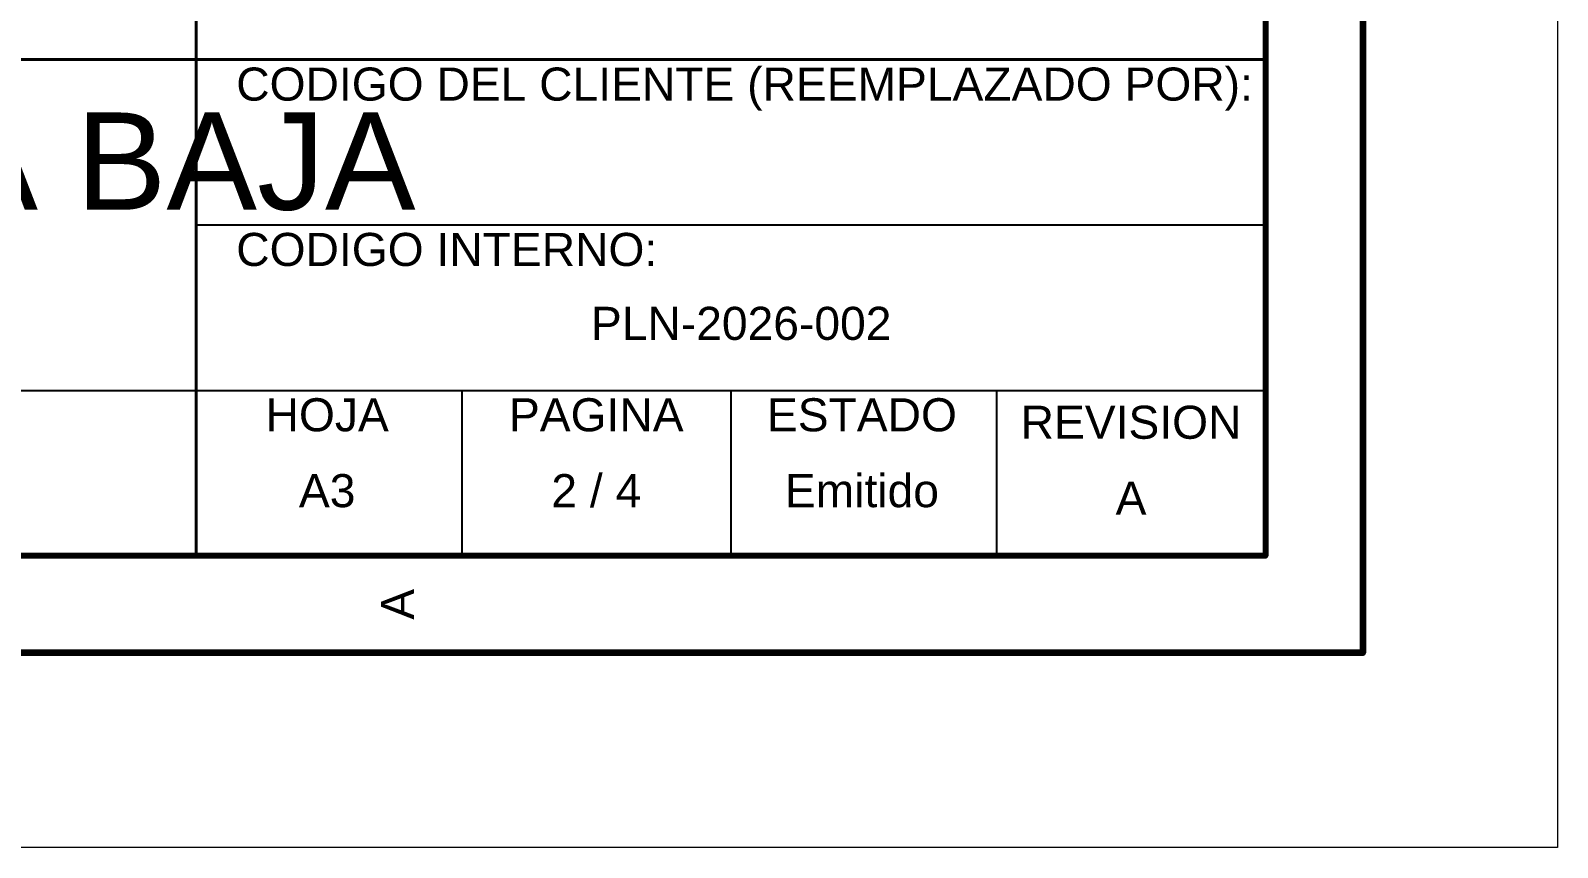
# Model space of a CAD drawing. Header units: millimetres. Extents: x 0 to 420, y 0 to 297.
# Drawn here: x 341.5 to 420, y 0 to 42 of the extents above; entities that cross this region are included whole.
import ezdxf
from ezdxf.enums import TextEntityAlignment as Align

# ---------------------------------------------------------------- set-up
doc = ezdxf.new("R2010")
doc.units = ezdxf.units.MM
for name, color, linetype in [('291-A-LAMINA', 8, 'Continuous'), ('291-E-DIAGRAMA', 5, 'Continuous'), ('291-E-TEXTOS', 7, 'Continuous')]:
    doc.layers.add(name, color=color, linetype=linetype)
doc.styles.add('ARIAL', font='arial.ttf')

msp = doc.modelspace()

# ---------------------------------------------------------------- linework, layer by layer
at = {"layer": '291-A-LAMINA'}
for p, q in [((350.035, 32), (405, 32)), ((255, 23.5), (350.035, 23.5)), ((350.035, 23.5), (405, 23.5)), ((363.688, 23.5), (363.688, 15)), ((377.518, 23.5), (377.518, 15)), ((391.17, 23.5), (391.17, 15))]:
    msp.add_line(p, q, dxfattribs=at)
at = {"layer": '291-E-DIAGRAMA', "color": 7, "lineweight": 40}
for p, q in [((350.035, 66), (350.035, 15)), ((255, 40.5), (350.035, 40.5)), ((350.035, 40.5), (405, 40.5))]:
    msp.add_line(p, q, dxfattribs=at)
at = {"layer": '291-E-DIAGRAMA', "color": 7, "lineweight": 13}
msp.add_lwpolyline([(0, 297), (420, 297), (420, 0), (0, 0)], close=True, dxfattribs=at)
at = {"layer": '291-E-DIAGRAMA', "color": 7, "lineweight": 100}
msp.add_lwpolyline([(25, 287), (410, 287), (410, 10), (25, 10)], close=True, dxfattribs=at)
at = {"layer": '291-E-DIAGRAMA', "color": 7, "lineweight": 50}
msp.add_lwpolyline([(30, 282), (405, 282), (405, 15), (30, 15)], close=True, dxfattribs=at)
at = {"layer": '291-E-DIAGRAMA', "color": 7, "lineweight": 80}
msp.add_lwpolyline([(230, 66), (405, 66), (405, 15), (230, 15)], close=True, dxfattribs=at)

# ---------------------------------------------------------------- texts
at = {"layer": '291-E-TEXTOS', "style": 'ARIAL'}
for s, p in [('CODIGO DEL CLIENTE (REEMPLAZADO POR):', (352.099, 37.883)), ('CODIGO INTERNO:', (352.099, 29.383))]:
    msp.add_text(s, height=1.7, dxfattribs=at).set_placement(p, align=Align.BOTTOM_LEFT)
for s, height, p in [('TGBT-02 – TABLERO PLANTA BAJA', 5, (302.518, 31.283)), ('PLN-2026-002', 1.7, (378.05, 25.583)), ('HOJA', 1.7, (356.773, 20.883)), ('PAGINA', 1.7, (370.603, 20.883)), ('ESTADO', 1.7, (384.255, 20.883)), ('REVISION', 1.7, (398.085, 20.5)), ('A3', 1.7, (356.773, 16.983)), ('2 / 4', 1.7, (370.603, 16.983)), ('Emitido', 1.7, (384.255, 16.983)), ('A', 1.7, (398.085, 16.6))]:
    msp.add_text(s, height=height, dxfattribs=at).set_placement(p, align=Align.BOTTOM_CENTER)
at = {"layer": '291-E-TEXTOS', "color": 7, "style": 'ARIAL'}
msp.add_text('A', height=1.7, rotation=90, dxfattribs=at).set_placement((361.75, 12.5), align=Align.BOTTOM_CENTER)

doc.saveas('drawing.dxf')
